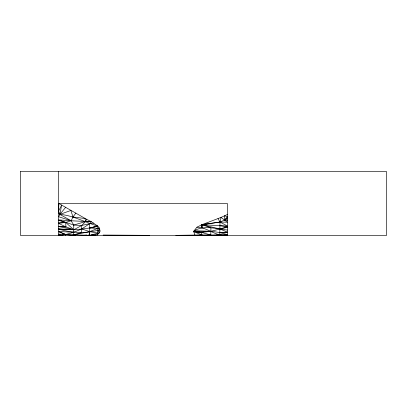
<?xml version="1.0" encoding="UTF-8"?>
<svg xmlns="http://www.w3.org/2000/svg" width="407" height="407" viewBox="0 0 407 407"><rect width="100%" height="100%" fill="white"/><g stroke="black" fill="none" stroke-linecap="round" stroke-linejoin="round"><path stroke-width="0.61" d="M196.937 227.213L201.979 224.649L210.933 227.793L210.765 234.951L211.381 235.348L227.401 234.666L219.77 232.514L210.785 231.278L194.108 230.738L193.63 231.313L194.877 234.992L195.401 235.348L201.694 234.956L227.401 235.037C216.376 237.474 207.753 227.116 196.937 227.213L194.108 230.738C204.467 224.944 216.376 228.922 227.401 230.021M58.593 213.003L59.875 214.403C73.285 215.44 84.875 222.4 97.532 225.946L89.784 228.042L97.848 228.276L99.781 229.726C86.452 233.745 71.912 233.165 58.593 228.999C71.718 230.387 85.007 229.406 97.822 226.277L97.695 234.468L89.632 235.348L89.662 223.662L91.458 221.744L97.532 225.946L99.394 228.068L100.051 231.049L99.333 232.829L96.871 235.348M86.554 219.256L91.458 221.744L71.154 220.777L59.875 214.403L58.593 211.085L58.888 203.5L86.554 219.256L85.582 221.54L81.715 225.453L81.695 232.621L71.79 235.348L65.741 234.498L58.593 234.122L60.938 235.348L65.741 234.498L73.759 232.295L81.766 228.938L89.662 223.662L93.564 223.061M73.27 235.348L73.606 234.849L73.759 232.295L73.743 225.046L71.154 220.777L58.593 216.728L59.875 214.403L65.751 207.188M227.401 214.484L221.001 217.424L219.983 222.059L219.785 234.981L219.414 235.348M201.847 224.715L201.847 227.783L201.979 224.649M201.847 227.783L202.157 224.598L221.001 217.424L227.401 222.191L219.983 222.059L202.157 224.598M88.731 235.348L88.772 234.854M65.659 235.348L65.741 234.498L58.593 231.471L73.759 232.295M201.638 235.348L201.689 232.483L193.63 231.313L210.785 231.278L227.401 227.284M99.394 228.068L97.848 228.276L89.738 231.654L89.082 235.348L65.741 234.498L58.593 231.756M89.662 223.662L81.715 225.453L73.83 229.782L65.934 226.892L58.593 223.392L65.675 222.395L71.154 220.777L72.985 216.972L75.87 213.044M58.593 211.085L61.655 205.057L59.875 214.403L70.874 210.465L72.985 216.972L85.038 218.534L85.582 221.54L90.608 221.433M227.401 217.806L224.537 220.07L219.983 222.059L202.086 224.659L219.897 228.988L227.401 232.056L219.77 232.514L227.401 232.585M95.559 234.992L94.984 235.348L91.254 235.053M227.401 218.971L224.537 220.07L224.435 215.827L227.401 216.575L224.537 220.07L227.401 220.701M219.897 228.988L227.401 226.694L220.151 225.743L202.086 224.659M71.154 220.777L58.593 219.887L73.743 225.046L85.582 221.54M89.632 235.348L99.333 232.829L97.828 230.632L100.051 231.049M89.784 228.042L97.665 226.068M209.34 235.348L210.556 235.098M97.761 233.069L89.738 231.654L73.606 234.849L74.857 235.348M58.918 235.348L58.593 235.027L60.399 235.348L62.22 235.073M210.785 231.278L201.689 232.483L193.859 231.817L203.307 235.348L210.765 234.951L201.689 232.483L193.686 231.456M221.266 235.063L218.188 235.348L216.468 235.022M83.323 235.348L86.956 235.017M58.593 222.812L65.675 222.395L73.83 229.782L58.593 228.871M175.829 235.348L201.694 234.956M58.593 203.5L227.401 203.5L227.401 235.348M103.119 235.043L149.735 235.348M220.151 225.743L227.401 226.033L219.983 222.059L218.02 218.569M73.743 225.046L81.715 225.453M58.593 220.273L65.675 222.395L65.934 226.892L58.593 226.511L73.83 229.782M58.593 226.384L65.934 226.892M73.789 235.048L75.621 235.348M59.193 235.068L60.399 235.348M81.766 228.938L89.738 231.654M58.593 234.457L60.938 235.348M219.785 234.981L220.167 235.348M58.593 171.652L58.593 235.348M20.365 171.652L20.365 235.348L386.65 235.348L386.65 171.652L20.35 171.652"/></g></svg>
